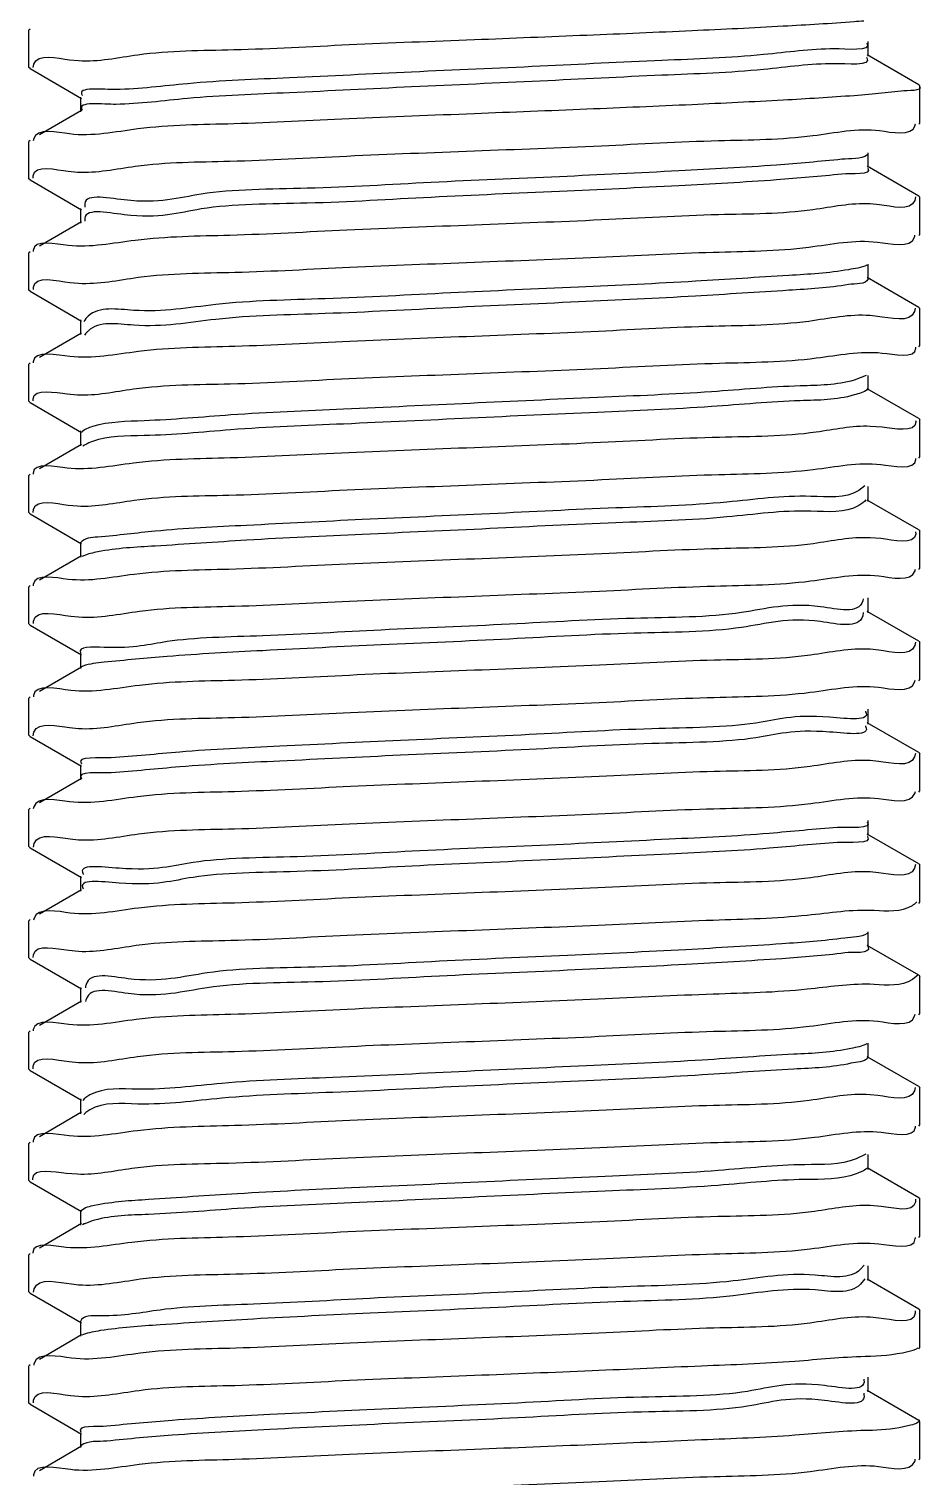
# Model space of a CAD drawing. Extents: x 552102 to 973302, y -80747 to 40012826.
# Drawn here: x 609537.4 to 609620.7, y 211546.4 to 211681.1 of the extents above; entities that cross this region are included whole.
import ezdxf

# ---------------------------------------------------------------- set-up
doc = ezdxf.new("R2010")
doc.units = 0
doc.header["$LTSCALE"] = 1000
doc.header["$MEASUREMENT"] = 0
doc.layers.add('02___PRT_ALL_AXES', color=7, linetype='Continuous')

msp = doc.modelspace()

# ---------------------------------------------------------------- linework, layer by layer
at = {"color": 133, "linetype": 'Continuous'}
for p, q in [((609537.5121656948, 211681.135614722), (609537.4140332335, 211681.0215669265)), ((609615.5692572112, 211678.6028746744), (609615.5692572112, 211679.9852746775)), ((609537.8086751843, 211677.5493470778), (609537.8609031226, 211677.8603786548)), ((609541.1980680788, 211678.2764521619), (609542.0342578882, 211678.1970336606)), ((609620.259896862, 211675.9516147127), (609615.4583973374, 211678.7311942985)), ((609537.5122083778, 211677.4525099625), (609537.4140313024, 211677.5661022921)), ((609537.5122083778, 211677.4525099625), (609542.3136256213, 211674.6729780396)), ((609615.9152940924, 211675.071965464), (609614.2595134223, 211674.9318490645)), ((609618.6351895834, 211675.360775887), (609615.9152940924, 211675.071965464)), ((609620.259896862, 211675.9516147127), (609620.3580307806, 211675.8383266886)), ((609542.2028053458, 211674.8012746861), (609542.2028053458, 211673.418874674)), ((609542.3136652197, 211673.5471942981), (609538.3835563863, 211671.2719312062)), ((609620.2598541791, 211672.2685099622), (609620.3580312635, 211672.3820519378)), ((609537.5121656948, 211670.7676147213), (609537.4140313024, 211670.6541022947)), ((609615.5692572112, 211668.2348746737), (609615.5692572112, 211669.6172746768)), ((609620.259896862, 211665.583614712), (609615.4583973374, 211668.3631942977)), ((609537.5122083778, 211667.0845099708), (609537.4140313024, 211667.1980438193)), ((609537.5122083778, 211667.0845099708), (609542.3136256213, 211664.3049780389)), ((609537.8033118213, 211667.2367058505), (609537.8048234071, 211667.4759814163)), ((609541.0665889198, 211667.8958111157), (609541.931318059, 211667.8212408682)), ((609620.259896862, 211665.583614712), (609620.3580312635, 211665.4700519403)), ((609542.2028053458, 211664.4332746854), (609542.2028053458, 211663.0508746823)), ((609616.6183485772, 211664.7639379134), (609615.7391262467, 211664.8443292429)), ((609619.9760440731, 211665.5015042117), (609619.9035627748, 211665.1699512859)), ((609542.3136652197, 211663.1791942974), (609538.3835563863, 211660.9039312055)), ((609542.6068882252, 211663.2960242053), (609542.6161414619, 211663.2335713466)), ((609620.2598541791, 211661.9005099704), (609620.3580290818, 211662.0135377219)), ((609537.5121656948, 211660.3996147206), (609537.4140313024, 211660.2860438218)), ((609615.5692572112, 211657.8668746819), (609615.5692572112, 211659.2492746761)), ((609541.2133117969, 211657.5419041296), (609542.0352720852, 211657.4678109844)), ((609620.259896862, 211655.2156147113), (609615.4583973374, 211657.995194297)), ((609537.5122083778, 211656.7165099701), (609537.4140364166, 211656.8292542924)), ((609537.5122083778, 211656.7165099701), (609542.3136256213, 211653.9369780381)), ((609537.825140291, 211656.8707889607), (609537.8244409765, 211657.1018809369)), ((609619.927563476, 211655.1325270554), (609619.8680237199, 211654.8209625771)), ((609620.259896862, 211655.2156147113), (609620.3580290818, 211655.1015377333)), ((609542.2028053458, 211654.0652746847), (609542.2028053458, 211652.6828746816)), ((609616.4111696029, 211654.3763287833), (609615.7345887626, 211654.4454510619)), ((609542.3136652197, 211652.8111942967), (609538.3835563863, 211650.5359312048)), ((609542.717764836, 211652.7896905174), (609542.5969030136, 211652.6262964328)), ((609542.7512953276, 211652.829599749), (609542.717764836, 211652.7896905174)), ((609620.2598541791, 211651.5325099697), (609620.3580301906, 211651.6456958016)), ((609537.5121656948, 211650.0316147199), (609537.4140364166, 211649.9172542949)), ((609615.3809910918, 211648.8767484298), (609614.2525623079, 211648.4378227075)), ((609615.5692572112, 211647.4988746812), (609615.5692572112, 211648.8812746753)), ((609540.972405895, 211647.1506219913), (609541.9293689068, 211647.0719892969)), ((609620.259896862, 211644.8476147105), (609615.4583973374, 211647.6271943142)), ((609537.5122083778, 211646.3485099693), (609537.4140317136, 211646.4623170813)), ((609537.5122083778, 211646.3485099693), (609542.3136256213, 211643.5689780374)), ((609616.8500209834, 211644.0504889777), (609615.741997766, 211644.1315627148)), ((609620.259896862, 211644.8476147105), (609620.3580301906, 211644.7336958041)), ((609542.2028053458, 211643.6972746839), (609542.2028053458, 211642.3148746809)), ((609542.3136652197, 211642.4431943049), (609538.3835563863, 211640.1679312041)), ((609542.5985794569, 211642.3907291075), (609542.4306580181, 211642.2837491383)), ((609542.657753467, 211642.4235421708), (609542.5985794569, 211642.3907291075)), ((609620.2598541791, 211641.164509969), (609620.3580310935, 211641.2782279511)), ((609537.5121656948, 211639.6636147191), (609537.4140317136, 211639.5503170838)), ((609615.2585553135, 211638.5752967169), (609614.6940977211, 211638.1521084358)), ((609620.259896862, 211634.4796147098), (609615.4583973374, 211637.2591943135)), ((609615.5692572112, 211637.1308746805), (609615.5692572112, 211638.5132746746)), ((609537.5122083778, 211635.9805099686), (609537.4140312577, 211636.0940662494)), ((609537.5122083778, 211635.9805099686), (609542.3136256213, 211633.2009780367)), ((609537.7994320149, 211636.1034597208), (609537.8271711076, 211636.3886603196)), ((609541.0571939106, 211636.7908996006), (609541.9301146503, 211636.713499399)), ((609542.2028053458, 211633.3292746832), (609542.2028053458, 211631.9468746801)), ((609616.7278805518, 211633.6705141117), (609615.7396705294, 211633.7497073432)), ((609619.9723776366, 211634.307601892), (609619.9838562573, 211634.1028150549)), ((609620.259896862, 211634.4796147098), (609620.3580310935, 211634.3662279537)), ((609542.3136652197, 211632.0751943042), (609538.3835564131, 211629.7999312033)), ((609542.5103750402, 211632.0796093365), (609542.3506402487, 211632.0068525126)), ((609620.2598541791, 211630.7965099683), (609620.3580312635, 211630.9100487878)), ((609537.5121656948, 211629.2956147184), (609537.4140312577, 211629.1820662429)), ((609615.0932211067, 211628.0728577306), (609615.0466086144, 211627.8663941374)), ((609615.5692572112, 211626.7628746798), (609615.5692572112, 211628.1452746739)), ((609541.3055657501, 211626.4466328849), (609542.0368816789, 211626.3770292481)), ((609615.106102782, 211626.800459679), (609615.0466086144, 211626.4839941432)), ((609620.259896862, 211624.1116147091), (609615.4583973374, 211626.8911943128)), ((609537.5122083778, 211625.6125099679), (609537.414034378, 211625.7254369487)), ((609537.5122083778, 211625.6125099679), (609542.3136256213, 211622.832978045)), ((609537.8416111107, 211625.7581816425), (609537.8467838044, 211625.9993320634)), ((609619.9659484798, 211624.0261296322), (609619.900944751, 211623.7031483134)), ((609620.259896862, 211624.1116147091), (609620.3580312635, 211623.9980487903)), ((609542.2028053458, 211622.9612746825), (609542.2028053458, 211621.5788746794)), ((609616.5468138392, 211623.2851101776), (609615.7372191245, 211623.3631355216)), ((609542.3136652197, 211621.7071943035), (609538.3835564131, 211619.4319312026)), ((609542.4434029813, 211621.7968143632), (609542.2985955054, 211621.7337893268)), ((609620.2598541791, 211620.4285099675), (609620.3580264623, 211620.5412797978)), ((609537.5121656948, 211618.9276147177), (609537.414034378, 211618.8134369423)), ((609615.5692572112, 211616.3948746791), (609615.5692572112, 211617.7772746732)), ((609537.7961040551, 211615.3182576527), (609537.877797776, 211615.6562191)), ((609541.2015308554, 211616.0687822392), (609542.0341740424, 211615.9899009486)), ((609620.259896862, 211613.7436147084), (609615.4583973374, 211616.5231943121)), ((609537.5122083778, 211615.2445099672), (609537.4140318121, 211615.357807075)), ((609537.5122083778, 211615.2445099672), (609542.3136256213, 211612.4649780442)), ((609616.5191948022, 211612.9144904008), (609615.7366593565, 211612.9906143894)), ((609619.9508476252, 211613.6727146795), (609619.8721154834, 211613.3416303178)), ((609620.259896862, 211613.7436147084), (609620.3580264623, 211613.6292798003)), ((609542.2028053458, 211612.5932746818), (609542.2028053458, 211611.2108746787)), ((609542.3136652197, 211611.3391943028), (609538.3835564131, 211609.0639312019)), ((609620.2598541791, 211610.0605099668), (609620.3580302979, 211610.1744313767)), ((609537.5121656948, 211608.559614717), (609537.4140318121, 211608.4458070864)), ((609615.5692572112, 211606.0268746784), (609615.5692572112, 211607.4092746725)), ((609537.5122083778, 211604.8765099665), (609537.4140367563, 211604.9909231593)), ((609537.5122083778, 211604.8765099665), (609542.3136256213, 211602.0969780435)), ((609537.8237031902, 211604.9477276226), (609537.9014917399, 211605.2776829978)), ((609541.2574365939, 211605.7060914924), (609542.0354470278, 211605.6302292695)), ((609620.259896862, 211603.3756147077), (609615.4583973374, 211606.1551943114)), ((609542.2028053458, 211602.2252746811), (609542.2028053458, 211600.842874678)), ((609616.5305523212, 211602.5475666185), (609615.7369076306, 211602.6238084992)), ((609619.9787785674, 211603.3139131358), (609619.8818354512, 211602.9660297145)), ((609620.259896862, 211603.3756147077), (609620.3580302979, 211603.2624313702)), ((609542.3136652197, 211600.9711943021), (609538.3835564131, 211598.6959312012)), ((609620.2598541791, 211599.6925099661), (609620.3580311651, 211599.8059481134)), ((609537.5121656948, 211598.1916147163), (609537.4140367563, 211598.0789231618)), ((609615.5692572112, 211595.6588746776), (609615.5692572112, 211597.0412746718)), ((609620.259896862, 211593.007614707), (609615.4583973374, 211595.7871943107)), ((609537.5122083778, 211594.5085099658), (609537.4140313024, 211594.6220488657)), ((609537.5122083778, 211594.5085099658), (609542.3136256213, 211591.7289780428)), ((609537.8077954288, 211594.6422689845), (609537.8241211588, 211594.908493196)), ((609541.1141418124, 211595.3244077374), (609542.032865777, 211595.2436178585)), ((609620.1745910282, 211593.0207009634), (609619.6750192548, 211592.594182836)), ((609620.259896862, 211593.007614707), (609620.3580311651, 211592.8939481249)), ((609542.2028053458, 211591.8572746804), (609542.2028053458, 211590.4748746773)), ((609616.1137948328, 211592.1410179098), (609615.722664314, 211592.1572187831)), ((609542.3136652197, 211590.6031943013), (609538.3835564131, 211588.3279312005)), ((609542.7102147843, 211590.6907102128), (609542.6789551581, 211590.543798553)), ((609620.2598541791, 211589.3245099654), (609620.3580273563, 211589.4373576959)), ((609537.5121656948, 211587.8236147156), (609537.4140313024, 211587.7100488593)), ((609615.5692572112, 211585.2908746858), (609615.5692572112, 211586.673274671)), ((609541.1657277638, 211584.9613624563), (609542.0344518388, 211584.885487475)), ((609620.259896862, 211582.6396147062), (609615.4583973374, 211585.4191943099)), ((609537.5122083778, 211584.140509965), (609537.4140355493, 211584.2533268323)), ((609537.5122083778, 211584.140509965), (609542.3136256213, 211581.3609780421)), ((609537.8171110714, 211584.2986704161), (609537.8138327504, 211584.5248166849)), ((609619.93349688, 211582.5598313262), (609619.8688999529, 211582.2428126028)), ((609620.259896862, 211582.6396147062), (609620.3580273563, 211582.5253576984)), ((609542.2028053458, 211581.4892746797), (609542.2028053458, 211580.1068746855)), ((609616.4561940575, 211581.8045478215), (609615.735527652, 211581.8767855575)), ((609542.3136652197, 211580.2351943006), (609538.3835564131, 211577.9599311998)), ((609542.6676264281, 211580.1800931176), (609542.5133536245, 211580.0407023003)), ((609542.7148562308, 211580.2177330305), (609542.6676264281, 211580.1800931176)), ((609620.2598541791, 211578.9565099647), (609620.3580310935, 211579.0699133148)), ((609537.5121656948, 211577.4556147149), (609537.4140355493, 211577.3413268348)), ((609615.3401777054, 211576.3373214086), (609614.4492571886, 211575.8964693239)), ((609615.5692572112, 211574.9228746851), (609615.5692572112, 211576.3052746703)), ((609537.5122083778, 211573.7725099643), (609537.414033028, 211573.8865538885)), ((609540.8880550975, 211574.5662930658), (609541.9286589081, 211574.4910132666)), ((609620.259896862, 211572.2716147055), (609615.4583973374, 211575.0511943092)), ((609537.5122083778, 211573.7725099643), (609542.3136256213, 211570.9929780414)), ((609616.7642421687, 211571.4660586824), (609615.7411832596, 211571.550183182)), ((609619.973547178, 211572.1337552418), (609619.9593140626, 211571.8686450144)), ((609620.259896862, 211572.2716147055), (609620.3580310935, 211572.1579133263)), ((609542.3136652197, 211569.8671942999), (609538.3835564131, 211567.591931199)), ((609542.2028053458, 211571.1212746789), (609542.2028053458, 211569.7388746848)), ((609542.5571791317, 211569.8338428189), (609542.390191021, 211569.7444386234)), ((609542.6221779162, 211569.8637166014), (609542.5571791317, 211569.8338428189)), ((609620.2598541791, 211568.588509964), (609620.3580256308, 211568.7029354324)), ((609537.5121656948, 211567.0876147141), (609537.414033028, 211566.974553891)), ((609615.1728276754, 211565.9928566565), (609614.8534296538, 211565.6107550522)), ((609615.5692572112, 211564.5548746844), (609615.5692572112, 211565.9372746696)), ((609615.236425578, 211564.721047627), (609614.8534296538, 211564.2283550491)), ((609620.259896862, 211561.9036147048), (609615.4583973374, 211564.6831943085)), ((609537.5122083778, 211563.4045099636), (609537.4140331263, 211563.5185669144)), ((609537.5122083778, 211563.4045099636), (609542.3136256213, 211560.6249780407)), ((609537.8459120329, 211563.4857230236), (609537.9068135197, 211563.7981604268)), ((609541.3843815232, 211564.2460125496), (609542.0379424031, 211564.1786155035)), ((609619.9446326966, 211561.7493915131), (609619.9453407283, 211561.5186250856)), ((609620.259896862, 211561.9036147048), (609620.3580256308, 211561.790935426)), ((609542.2028053458, 211560.7532746782), (609542.2028053458, 211559.3708746751)), ((609616.5434766526, 211561.0767931631), (609615.73642891, 211561.1501076808)), ((609542.3136652197, 211559.4991942992), (609538.3835564131, 211557.2239311983)), ((609542.4811433341, 211559.5367054125), (609542.3281910623, 211559.4712734153)), ((609620.2598541791, 211558.2205099633), (609620.358031192, 211558.333964329)), ((609537.5121656948, 211556.7196147134), (609537.4140331263, 211556.6065669169)), ((609615.1588089938, 211555.3847553184), (609615.1681815261, 211555.3250407448)), ((609615.5692572112, 211554.1868746748), (609615.5692572112, 211555.5692746689)), ((609541.2715779598, 211553.8674286594), (609542.0362917448, 211553.7960017373)), ((609615.1420211369, 211554.0778827002), (609615.1681815261, 211553.9426407506)), ((609620.259896862, 211551.5356147041), (609615.4583973374, 211554.3151943078)), ((609537.5122083778, 211553.0365099629), (609537.4140358622, 211553.1493000438)), ((609537.5122083778, 211553.0365099629), (609542.3136256213, 211550.2569780399)), ((609537.8353400255, 211553.1855494728), (609537.8381849999, 211553.4228990962)), ((609620.2972663188, 211551.5847093393), (609620.3174571033, 211551.4574629744)), ((609542.2028053458, 211550.3852746775), (609542.2028053458, 211549.0028746744)), ((609615.9621887172, 211550.6107152661), (609615.2775342042, 211550.5967166652)), ((609542.3136652197, 211549.1311942985), (609538.3835563863, 211546.8559311976)), ((609620.2598541791, 211547.8525099625), (609620.3580277766, 211547.9653958162))]:
    msp.add_line(p, q, dxfattribs=at)
for points, start_tangent, end_tangent in [([(609578.8860312606, 211680.158074679), (609589.3707492674, 211680.5798252245), (609599.1723929489, 211681.0014900913), (609607.6567682618, 211681.4231666347), (609614.2595134223, 211681.843849062), (609615.1460970038, 211681.9150264581)], (0.9992093668953045, 0.0397572774304896), (0.9964130969575169, 0.08462233872642727)), ([(609542.0342578882, 211678.1970336606), (609547.556797343, 211678.7450590481), (609556.4966163422, 211679.2170442393), (609567.2190503265, 211679.6875082066), (609578.8860312606, 211680.158074679)], (0.997891302644344, -0.06490722692254083), (0.9992093668984543, 0.03975727735132269)), ([(609612.4058761086, 211679.2949655672), (609605.8163693661, 211678.7536122014), (609596.3542667205, 211678.2122587909), (609585.028868466, 211677.6709054162), (609573.0482282216, 211677.1295520236), (609561.6902926976, 211676.5881986489), (609552.1665862019, 211676.0468452831), (609545.4929801101, 211675.5054918816)], (-0.9999923638943968, -0.003907960196348658), (-0.999840790167572, -0.01784360717695538)), ([(609615.422485965, 211679.8325499644), (609612.4058761086, 211679.2949655672)], (0.5620175552919995, -0.8271253034115232), (-0.9999923638970378, -0.003907959520576354)), ([(609537.8609031226, 211677.8603786548), (609541.1980680788, 211678.2764521619)], (0.3023250691910683, 0.9532048848692583), (0.9923729764558166, -0.1232715522747382)), ([(609612.4058761086, 211677.9125655641), (609605.8163693661, 211677.3712121894), (609596.3542667205, 211676.8298587879), (609585.028868466, 211676.288505431), (609573.0482282216, 211675.7471520295), (609561.6902926976, 211675.2057986548), (609552.1665862019, 211674.6644452801), (609545.4929801101, 211674.1230918785)], (-0.9999923638943968, -0.003907960196348658), (-0.999840790167572, -0.01784360717695538)), ([(609615.403790083, 211678.4759724727), (609615.419899779, 211678.4539189388), (609612.4058761086, 211677.9125655641)], (0.6085646907419902, -0.7935042641234551), (-0.9999923638933452, -0.003907960465456778)), ([(609545.4929801101, 211675.5054918816), (609542.3813323195, 211674.9641385069), (609542.3910416748, 211674.9515492996)], (-0.9998407901764782, -0.01784360667790585), (0.6238986528764847, -0.7815052597000917)), ([(609620.3328702027, 211675.8167479505), (609620.3462025876, 211675.7986624499), (609618.6351895834, 211675.360775887)], (0.65100886097546, -0.7590701304434488), (-0.9935628167792261, -0.1132825190121144)), ([(609545.4929801101, 211674.1230918785), (609542.3750566031, 211673.5904088607)], (-0.9998407902268013, -0.01784360385812897), (0.5756109138236343, -0.8177237161090051)), ([(609614.2595134223, 211674.9318490645), (609607.6567682618, 211674.5111666372), (609599.1723929489, 211674.0894900849), (609589.3707492674, 211673.667825218), (609578.8860312606, 211673.2460746815)], (-0.9970938931449729, -0.07618246683457848), (-0.9992093669024984, -0.03975727724968614)), ([(609578.8860312606, 211673.2460746815), (609567.2190503265, 211672.7755082001), (609556.4966163422, 211672.3050442417), (609547.556797343, 211671.8330590506), (609541.1980680788, 211671.3644521644)], (-0.9992093668863201, -0.03975727765629211), (-0.9923729768888334, 0.1232715487888225)), ([(609616.6183485772, 211671.6759379198), (609619.924690267, 211672.1433230331), (609619.964229917, 211672.3152616968)], (0.9924201028659668, -0.1228915759012951), (0.1562044896267087, 0.987724737677689)), ([(609541.1980680788, 211671.3644521644), (609537.8448858018, 211670.8921391984), (609537.8161489273, 211670.73285652)], (-0.9923729764971433, 0.1232715519420463), (-0.1136023069448812, -0.9935263035555733)), ([(609578.8860312606, 211669.7900746783), (609590.7122748728, 211670.2672486385), (609601.6254496182, 211670.7477033158), (609610.4158309604, 211671.2153220763), (609616.6183485772, 211671.6759379198)], (0.9992093669001387, 0.03975727730898904), (0.9924201032045628, -0.1228915731669389)), ([(609541.931318059, 211667.8212408682), (609547.317359754, 211668.3624444236), (609556.1093449945, 211668.8306722691), (609567.0191431517, 211669.3112132509), (609578.8860312606, 211669.7900746783)], (0.9983086837109314, -0.05813580675751986), (0.9992093668809071, 0.03975727779233643)), ([(609537.8048234071, 211667.4759814163), (609541.0665889198, 211667.8958111157)], (0.1320323183050975, 0.9912454120564601), (0.9936520557453955, -0.1124970760195545)), ([(609613.1070275212, 211669.0092512687), (609607.0244616444, 211668.4678979029), (609597.9404355282, 211667.9265445282), (609586.8239208813, 211667.3851911177), (609574.8606902028, 211666.843837743), (609563.3268332119, 211666.3024843504), (609553.452639317, 211665.7611309757), (609546.2913655693, 211665.2197776099), (609542.6068882252, 211664.6784242084), (609542.6325439925, 211664.5394259949)], (-0.994587914972598, -0.1038984089890701), (0.2398060158817528, -0.9708208252540325)), ([(609615.502596056, 211669.4328156938), (609613.1070275212, 211669.0092512687)], (-0.7861037400419386, -0.6180945800539559), (-0.9945879147010493, -0.1038984115885245)), ([(609613.1070275212, 211667.6268512656), (609607.0244616444, 211667.0854978909), (609597.9404355282, 211666.5441445341), (609586.8239208813, 211666.0027911236), (609574.8606902028, 211665.4614377578), (609563.3268332119, 211664.9200843563), (609553.452639317, 211664.3787309816), (609546.2913655693, 211663.8373776158), (609542.6068882252, 211663.2960242053)], (-0.994587914990454, -0.1038984088181418), (0.1138064814306331, -0.9935029364749653)), ([(609615.5216186757, 211668.1919267585), (609615.5393201286, 211668.1682046672), (609613.1070275212, 211667.6268512656)], (0.669595441918726, -0.7427260222731301), (-0.9945879149883002, -0.1038984088387586)), ([(609615.7391262467, 211664.8443292429), (609610.4158309604, 211664.303322052), (609601.6254496182, 211663.8357033183), (609590.7122748728, 211663.355248641), (609578.8860312606, 211662.8780746808)], (-0.9983001279038808, 0.05828254135755684), (-0.9992093668885264, -0.03975727760084212)), ([(609619.9035627748, 211665.1699512859), (609616.6183485772, 211664.7639379134)], (-0.3555656279849617, -0.9346513169068238), (-0.9924201030464458, 0.122891574443824)), ([(609578.8860312606, 211662.8780746808), (609567.0191431517, 211662.3992132535), (609556.1093449945, 211661.9186722894), (609547.317359754, 211661.4504444172), (609541.0665889198, 211660.9838111182)], (-0.9992093669027308, -0.03975727724384819), (-0.9936520553422684, 0.1124970795802523)), ([(609541.0665889198, 211660.9838111182), (609537.7995160932, 211660.5112357428), (609537.7977901007, 211660.4085261901)], (-0.9936520550619021, 0.1124970820566421), (0.0311847275420296, -0.9995136381101207)), ([(609578.8860312606, 211659.4220746776), (609590.458325022, 211659.8887165149), (609601.1137779261, 211660.3554745098), (609610.0188075389, 211660.8232096513), (609616.4111696029, 211661.2883287718)], (0.9992093669062787, 0.03975727715467602), (0.9921258536013801, -0.1252449225147797)), ([(609616.4111696029, 211661.2883287718), (609619.8772991741, 211661.7625824591), (609619.917368936, 211661.9489119699)], (0.9921258535468083, -0.125244922947069), (0.1399352680354332, 0.9901606540152216)), ([(609542.0352720852, 211657.4678109844), (609547.5952278908, 211658.011390843), (609556.5891059543, 211658.4854124209), (609567.2893605734, 211658.9544227471), (609578.8860312606, 211659.4220746776)], (0.9979541777496753, -0.06393323949222039), (0.9992093668765154, 0.03975727790271127)), ([(609615.4433507706, 211659.1499663075), (609613.7231001313, 211658.723537006)], (-0.8870633436177614, -0.4616477276123836), (-0.9842097198670806, -0.1770062917502171)), ([(609537.8244409765, 211657.1018809369), (609541.2133117969, 211657.5419041296)], (0.1117827657767034, 0.9937326669055974), (0.9934155876142309, -0.1145664448478371)), ([(609613.7231001313, 211658.723537006), (609608.1625973786, 211658.1821835955), (609599.4792320722, 211657.6408302297), (609588.5992384608, 211657.0994768729), (609576.6831598635, 211656.5581234624), (609565.0020563568, 211656.0167700877), (609554.8019238467, 211655.4754166861), (609547.1707864816, 211654.9340633114), (609542.9226397659, 211654.3927099456), (609542.5326019252, 211653.8984067192)], (-0.9842097196132694, -0.1770062931614855), (-0.451471772228242, -0.8922854021450146)), ([(609615.5639262582, 211657.868956398), (609613.7231001313, 211657.3411370029)], (-0.3637440677482791, -0.9314989281678941), (-0.9842097200529966, -0.177006290716466)), ([(609613.7231001313, 211657.3411370029), (609608.1625973786, 211656.7997835924), (609599.4792320722, 211656.2584302177), (609588.5992384608, 211655.7170768609), (609576.6831598635, 211655.1757234593), (609565.0020563568, 211654.6343700846), (609554.8019238467, 211654.0930166831), (609547.1707864816, 211653.5516633173), (609542.9226397659, 211653.0103099426), (609542.7512953276, 211652.829599749)], (-0.984209719625782, -0.1770062930919122), (-0.651665188623757, -0.7585067448190315)), ([(609619.8680237199, 211654.8209625771), (609616.4111696029, 211654.3763287833)], (-0.3125798182163476, -0.9498914976163515), (-0.9921258538499784, 0.1252449205455112)), ([(609615.7345887626, 211654.4454510619), (609610.0188075389, 211653.9112096538), (609601.1137779261, 211653.4434745123), (609590.458325022, 211652.9767165174), (609578.8860312606, 211652.5100746801)], (-0.9969965856026873, 0.07744551824723878), (-0.9992093668987947, -0.03975727734276911)), ([(609578.8860312606, 211652.5100746801), (609567.2893605734, 211652.0424227586), (609556.5891059543, 211651.5734124144), (609547.5952278908, 211651.0993908455), (609541.2133117969, 211650.6299041321)], (-0.9992093668881082, -0.03975727761135101), (-0.9934155878464114, 0.1145664428345792)), ([(609541.2133117969, 211650.6299041321), (609537.8208393689, 211650.1493892839), (609537.8194130863, 211650.0423557242)], (-0.9934155880474111, 0.1145664410916927), (0.03493748088021996, -0.9993894998596615)), ([(609578.8860312606, 211649.0540746769), (609590.6478593881, 211649.5285752704), (609601.7242487426, 211650.0164084186), (609610.7216158325, 211650.4981779327), (609616.8500209834, 211650.9624889751)], (0.9992093669054452, 0.0397572771756283), (0.9943261628864866, -0.1063742534612405)), ([(609616.8500209834, 211650.9624889751), (609619.9906791622, 211651.4262811353), (609619.9880720997, 211651.5123579611)], (0.994326162881368, -0.1063742535090867), (-0.07394468860628636, 0.9972623441336383)), ([(609541.9293689068, 211647.0719892969), (609547.1396669919, 211647.6154995789), (609556.161936229, 211648.09717501), (609567.1974272336, 211648.5826115599), (609578.8860312606, 211649.0540746769)], (0.9987255244931825, -0.050471048392297), (0.9992093668896929, 0.03975727757152658)), ([(609614.2525623079, 211648.4378227075), (609609.2279469009, 211647.8964693328), (609600.9668306822, 211647.3551159312), (609590.3504074508, 211646.8137625744), (609578.5111061747, 211646.2724091997), (609566.7117972339, 211645.7310557892), (609556.2110852773, 211645.1897024145), (609548.1290565247, 211644.6483490129), (609543.327801984, 211644.1069956472), (609542.3320304389, 211643.5803424408)], (-0.9574113582072858, -0.2887273647849826), (-0.6709585104010711, -0.7414948936576542)), ([(609537.7966054494, 211646.4988126208), (609537.7938309367, 211646.6855666628), (609540.972405895, 211647.1506219913)], (-0.09496364327715145, 0.9954807413785212), (0.9937267858306988, -0.1118350353091035)), ([(609614.2525623079, 211647.0554227044), (609609.2279469009, 211646.5140693297), (609600.9668306822, 211645.9727159371), (609590.3504074508, 211645.4313625624), (609578.5111061747, 211644.8900091966), (609566.7117972339, 211644.3486557861), (609556.2110852773, 211643.8073024203), (609548.1290565247, 211643.2659490188), (609543.327801984, 211642.7245956441), (609542.657753467, 211642.4235421708)], (-0.957411358145326, -0.2887273649904394), (-0.8798722856360777, -0.4752102281827955)), ([(609615.4875464852, 211647.5765975972), (609614.2525623079, 211647.0554227044)], (-0.6892048186576705, -0.7245665724687055), (-0.9574113578835697, -0.2887273658584154)), ([(609615.741997766, 211644.1315627148), (609610.7216158325, 211643.5861779442), (609601.7242487426, 211643.1044084211), (609590.6478593881, 211642.6165752461), (609578.8860312606, 211642.1420746793)], (-0.9992944772844263, 0.03755725853740208), (-0.9992093669009952, -0.0397572772874657)), ([(609619.9794128115, 211644.6793848267), (609619.9906791622, 211644.5142811289), (609616.8500209834, 211644.0504889777)], (0.1419921215356501, -0.98986778784937), (-0.994326162534237, 0.1063742567538702)), ([(609578.8860312606, 211642.1420746793), (609567.1974272336, 211641.6706115355), (609556.161936229, 211641.1851750125), (609547.1396669919, 211640.7034995814), (609540.972405895, 211640.2386219849)], (-0.9992093669040218, -0.03975727721139685), (-0.9937267859644707, 0.1118350341204533)), ([(609540.972405895, 211640.2386219849), (609537.7938309367, 211639.7735666653), (609537.7914546604, 211639.6708480467)], (-0.9937267863027227, 0.1118350311148654), (0.02589042315639132, -0.9996647868104503)), ([(609578.8860312606, 211638.6860746761), (609590.7560603257, 211639.1650665661), (609601.6471106465, 211639.6447341402), (609610.4485135878, 211640.1133252998), (609616.7278805518, 211640.5825141092)], (0.9992093668972424, 0.03975727738178707), (0.9940480795517738, -0.1089422578223464)), ([(609616.7278805518, 211640.5825141092), (609619.9850925679, 211641.0566136499), (609619.9816201265, 211641.1413802078)], (0.9940480797199823, -0.1089422562875206), (-0.08284485493016024, 0.9965624566536715)), ([(609541.9301146503, 211636.713499399), (609547.196884876, 211637.2510332276), (609556.0343965198, 211637.723101299), (609567.0293928558, 211638.2076388618), (609578.8860312606, 211638.6860746761)], (0.9983250370579327, -0.05785430306621507), (0.9992093668812696, 0.03975727778322598)), ([(609537.8271711076, 211636.3886603196), (609541.0571939106, 211636.7908996006)], (0.2379494874256035, 0.9712775305925143), (0.9930585200009108, -0.1176213239748673)), ([(609614.6940977211, 211638.1521084358), (609610.2178616727, 211637.6107550343), (609602.3995329227, 211637.0694016685), (609592.073074224, 211636.528048258), (609580.3399845982, 211635.9866949012), (609568.4518052127, 211635.4453415265), (609557.6766201968, 211634.9039881249), (609549.1637932176, 211634.3626347502), (609543.8213675494, 211633.8212813487), (609542.2343341584, 211633.3036456754)], (-0.8564370995493726, -0.5162513869380478), (-0.6307683540238367, -0.7759711873272486)), ([(609615.3358495767, 211637.2870977004), (609614.6940977211, 211636.7697084417)], (-0.5562224191074409, -0.8310334653203001), (-0.8564370952016966, -0.5162513941506405)), ([(609614.6940977211, 211636.7697084417), (609610.2178616727, 211636.2283550491), (609602.3995329227, 211635.6870016744), (609592.073074224, 211635.1456482639), (609580.3399845982, 211634.6042948892), (609568.4518052127, 211634.0629415234), (609557.6766201968, 211633.5215881219), (609549.1637932176, 211632.9802347471), (609543.8213675494, 211632.4388813456), (609542.5103750402, 211632.0796093365)], (-0.8564370996441094, -0.5162513867808841), (-0.9293678682739843, -0.369154934167038)), ([(609615.7396705294, 211633.7497073432), (609610.4485135878, 211633.2013253023), (609601.6471106465, 211632.7327341428), (609590.7560603257, 211632.2530665686), (609578.8860312606, 211631.7740746786)], (-0.99878746909688, 0.04922998654325585), (-0.999209366898831, -0.03975727734185907)), ([(609619.9838562573, 211634.1028150549), (609616.7278805518, 211633.6705141117)], (-0.05549342170765403, -0.9984590528144739), (-0.9940480792314528, 0.1089422607451275)), ([(609578.8860312606, 211631.7740746786), (609567.0293928558, 211631.2956388642), (609556.0343965198, 211630.8111012926), (609547.196884876, 211630.3390332212), (609541.0571939106, 211629.8788996031)], (-0.999209366876433, -0.03975727790477959), (-0.9930585199937882, 0.1176213240350023)), ([(609616.5468138392, 211630.1971101751), (609619.9185506816, 211630.669634678), (609619.9553912963, 211630.8407079896)], (0.9922467980232111, -0.1242831115344513), (0.1436612812692618, 0.9896269177139808)), ([(609541.0571939106, 211629.8788996031), (609537.8137927944, 211629.4113739242), (609537.8004002118, 211629.282201769)], (-0.993058519807781, 0.117621325605432), (-0.04648454972811188, -0.9989190090475677)), ([(609578.8860312606, 211628.3180746754), (609590.5327849592, 211628.7878025552), (609601.2440333272, 211629.257620727), (609610.1779674704, 211629.7288272192), (609616.5468138392, 211630.1971101751)], (0.9992093668902817, 0.0397572775567252), (0.9922467975743361, -0.1242831151181637)), ([(609615.0466086144, 211627.8663941374), (609611.1298805798, 211627.3250407358), (609603.7737769092, 211626.78368737), (609593.7629558827, 211626.2423340042), (609582.1652482891, 211625.7009806027), (609570.2177543099, 211625.159627228), (609559.1948850567, 211624.6182738175), (609550.2724240983, 211624.0769204517), (609544.4021094049, 211623.535567077), (609542.2101136142, 211622.9942136755), (609542.2205309655, 211622.9730321636)], (-0.293211230105404, -0.956047684239691), (0.5527585736920996, -0.8333414421531403)), ([(609542.0368816789, 211626.3770292481), (609547.703579479, 211626.9139448722), (609556.5586733158, 211627.3799759259), (609567.2498130376, 211627.8487835755), (609578.8860312606, 211628.3180746754)], (0.9974472105474572, -0.07140771786786478), (0.9992093669098931, 0.03975727706383384)), ([(609537.8467838044, 211625.9993320634), (609541.3055657501, 211626.4466328849)], (0.1352350125757931, 0.9908135502573757), (0.9931011639968652, -0.1172607268784881)), ([(609615.0466086144, 211626.4839941432), (609611.1298805798, 211625.9426407327), (609603.7737769092, 211625.4012873759), (609593.7629558827, 211624.8599340012), (609582.1652482891, 211624.3185805996), (609570.2177543099, 211623.7772272249), (609559.1948850567, 211623.2358738234), (609550.2724240983, 211622.6945204487), (609544.4021094049, 211622.1531670739), (609542.4434029813, 211621.7968143632)], (-0.2932112300012837, -0.9560476842716238), (-0.9427850670036224, -0.333401135923343)), ([(609615.7372191245, 211623.3631355216), (609610.1779674704, 211622.8168272128), (609601.2440333272, 211622.3456207295), (609590.5327849592, 211621.8758025577), (609578.8860312606, 211621.4060746779)], (-0.9977686329945853, 0.06676642129181883), (-0.9992093668853641, -0.03975727768031802)), ([(609619.900944751, 211623.7031483134), (609616.5468138392, 211623.2851101776)], (-0.3338667044079067, -0.9426202966665865), (-0.9922467980293214, 0.1242831114856696)), ([(609578.8860312606, 211621.4060746779), (609567.2498130376, 211620.936783578), (609556.5586733158, 211620.4679759195), (609547.703579479, 211620.0019448747), (609541.3055657501, 211619.5346328785)], (-0.9992093669071, -0.03975727713403737), (-0.9931011642569222, 0.1172607246760213)), ([(609541.3055657501, 211619.5346328785), (609537.8426112706, 211619.0515089025), (609537.8378045644, 211618.9314525386)], (-0.9931011640417737, 0.1172607264981512), (0.0117846419537742, -0.9999305586959634)), ([(609578.8860312606, 211617.9500746747), (609590.5227058793, 211618.4193847199), (609601.2265002365, 211618.8887925674), (609610.1563122446, 211619.3595148673), (609616.5191948022, 211619.8264903893)], (0.9992093668752609, 0.03975727793424291), (0.9921668723655684, -0.1249195636412724)), ([(609616.5191948022, 211619.8264903893), (609619.8866338338, 211620.2930407813), (609619.9367848124, 211620.4867748787)], (0.9921668727856219, -0.1249195603050208), (0.1774846309939201, 0.9841235724038684)), ([(609542.0341740424, 211615.9899009486), (609547.5068047846, 211616.5340200474), (609556.5386183137, 211617.0110288819), (609567.3611160124, 211617.4853956421), (609578.8860312606, 211617.9500746747)], (0.9979859540986878, -0.06343528530504006), (0.9992093668998283, 0.03975727731679361)), ([(609615.3054138714, 211617.5873506536), (609615.3092186475, 211617.5806798389), (609611.9617362166, 211617.0393264641), (609605.0861460442, 211616.4979730716), (609595.4158511931, 211615.9566196968), (609583.9823593164, 211615.415266331), (609572.0052540804, 211614.8739129295), (609560.7621052022, 211614.3325595548), (609551.4521929111, 211613.7912061533), (609545.0685836907, 211613.2498527785)], (0.5008359288813179, -0.8655422418008191), (-0.997972922657461, -0.06363996890732566)), ([(609615.3054138714, 211617.5873506536), (609615.3143180098, 211617.571410956)], (0.500835536551181, -0.8655424688179609), (0.4739318890850593, -0.8805615052387126)), ([(609537.877797776, 211615.6562191), (609541.2015308554, 211616.0687822392)], (0.3741356230115433, 0.9273739998478309), (0.9922314361704807, -0.1244056955089483)), ([(609615.3092186475, 211616.1982798447), (609611.9617362166, 211615.6569264789), (609605.0861460442, 211615.1155730774), (609595.4158511931, 211614.5742197027), (609583.9823593164, 211614.032866328), (609572.0052540804, 211613.4915129264), (609560.7621052022, 211612.9501595606), (609551.4521929111, 211612.4088061502), (609545.0685836907, 211611.8674527754)], (0.4899311381173, -0.8717611369538603), (-0.997972922640938, -0.06363996916643298)), ([(609615.2941957648, 211616.2236186554), (609615.3092186475, 211616.1982798447)], (0.5285392701439003, -0.8489088525370396), (0.4899310203204094, -0.8717612031558888)), ([(609545.0685836907, 211613.2498527785), (609542.2922021563, 211612.7084994127), (609542.3072109307, 211612.6911672284)], (-0.997972922775987, -0.06363996704865502), (0.6839868463870623, -0.7294943412868131)), ([(609615.7366593565, 211612.9906143894), (609610.1563122446, 211612.4475148787), (609601.2265002365, 211611.9767925699), (609590.5227058793, 211611.5073847224), (609578.8860312606, 211611.0380746772)], (-0.9976830679743767, 0.06803304988926633), (-0.9992093668880603, -0.03975727761255782)), ([(609619.8721154834, 211613.3416303178), (609616.5191948022, 211612.9144904008)], (-0.3638332667740206, -0.9314640916259437), (-0.9921668722842775, 0.1249195642869212)), ([(609545.0685836907, 211611.8674527754), (609542.2943387862, 211611.3234402587)], (-0.9979729226353575, -0.06363996925394146), (0.6318307173067281, -0.7751064086095956)), ([(609578.8860312606, 211611.0380746772), (609567.3611160124, 211610.5733956446), (609556.5386183137, 211610.0990288844), (609547.5068047846, 211609.622020041), (609541.2015308554, 211609.1567822417)], (-0.9992093669048964, -0.03975727718941838), (-0.992231436664303, 0.1244056915703355)), ([(609541.2015308554, 211609.1567822417), (609537.8567402626, 211608.687397783), (609537.8102567847, 211608.5057346811)], (-0.9922314369749814, 0.1244056890924348), (-0.1778681371925558, -0.9840543307011307)), ([(609578.8860312606, 211607.5820746829), (609590.3989988143, 211608.0462588926), (609601.1858263697, 211608.5188723823), (609610.203807434, 211608.9943947275), (609616.5305523212, 211609.459566625)], (0.9992093668796673, 0.03975727782349418), (0.9921837306476842, -0.1247855946735995)), ([(609616.5305523212, 211609.459566625), (609619.903098386, 211609.9294365724), (609619.9610087449, 211610.1249391129)], (0.9921837310235746, -0.1247855916848544), (0.2107512088028256, 0.9775397321787733)), ([(609542.0354470278, 211605.6302292695), (609547.622013932, 211606.1730138888), (609556.5529023105, 211606.6437034567), (609567.2511768873, 211607.1128401151), (609578.8860312606, 211607.5820746829)], (0.9976542738361976, -0.06845399839577941), (0.9992093669020826, 0.03975727726013437)), ([(609537.9014917399, 211605.2776829978), (609541.2574365939, 211605.7060914924)], (0.3613699810609006, 0.9324225098033855), (0.9921623338996746, -0.1249556048792962)), ([(609612.7113604123, 211606.7536121657), (609606.3333775635, 211606.2122587909), (609597.02765077, 211605.6709054073), (609585.7868000979, 211605.1295520325), (609573.8098605687, 211604.5881986668), (609562.3743842865, 211604.0468452563), (609552.7001665706, 211603.5054918905), (609545.8191335077, 211602.96413848), (609542.4652687515, 211602.4227851142), (609542.4806030478, 211602.3966533621)], (-0.9979220052057182, -0.0644334658869036), (0.5250442424966866, -0.8510749340810599)), ([(609615.4790298993, 211607.2977624496), (609612.7113604123, 211606.7536121657)], (0.6317856255852372, -0.7751431631020624), (-0.9979220050641628, -0.06443346807926086)), ([(609612.7113604123, 211605.3712121715), (609606.3333775635, 211604.8298588057), (609597.02765077, 211604.2885054042), (609585.7868000979, 211603.7471520295), (609573.8098605687, 211603.2057986637), (609562.3743842865, 211602.6644452532), (609552.7001665706, 211602.1230918874), (609545.8191335077, 211601.581738477), (609542.4652687515, 211601.0403851201)], (-0.9979220052064096, -0.06443346587619433), (0.4856088545159953, -0.8741762067316079)), ([(609615.4661345984, 211605.9300516894), (609615.4812748815, 211605.912565582), (609612.7113604123, 211605.3712121715)], (0.6844884966223107, -0.7290236607900523), (-0.9979220054559708, -0.06443346201108158)), ([(609615.7369076306, 211602.6238084992), (609610.203807434, 211602.0823947211), (609601.1858263697, 211601.6068723848), (609590.3989988143, 211601.1342588952), (609578.8860312606, 211600.6700746765)], (-0.997831253398763, 0.06582392984814601), (-0.999209366888017, -0.03975727761364418)), ([(609619.8818354512, 211602.9660297145), (609616.5305523212, 211602.5475666185)], (-0.4050494057261592, -0.9142947986950847), (-0.9921837310943107, 0.1247855911224234)), ([(609542.4603798176, 211601.0493685712), (609542.4652687515, 211601.0403851201)], (0.4702451598754168, -0.8825358290821645), (0.4856091195732007, -0.8741760594910736)), ([(609578.8860312606, 211600.6700746765), (609567.2511768873, 211600.2008401176), (609556.5529023105, 211599.7317034593), (609547.622013932, 211599.2610138913), (609541.2574365939, 211598.7940914949)], (-0.9992093668864817, -0.03975727765222932), (-0.9921623339904682, 0.1249556041583851)), ([(609616.1137948328, 211599.0530179163), (609619.6750192548, 211599.5061828246), (609620.1005843218, 211599.843227922)], (0.9985098136582691, -0.05457244751822175), (0.6873376948827139, 0.726338002030265)), ([(609541.2574365939, 211598.7940914949), (609537.887573802, 211598.3276756426), (609537.8375948245, 211598.1334487518)], (-0.9921623337712121, 0.1249556058993029), (-0.1759478808839664, -0.984399483549459)), ([(609578.8860312606, 211597.2140746822), (609590.4013542141, 211597.6783564439), (609601.1364345992, 211598.1485425522), (609609.8860263998, 211598.6072345545), (609616.1137948328, 211599.0530179163)], (0.9992093669040765, 0.03975727721002398), (0.9985098136609011, -0.05457244747006172)), ([(609542.032865777, 211595.2436178585), (609547.4065582866, 211595.7919064869), (609556.2022121722, 211596.2590900143), (609567.0587291146, 211596.7368567874), (609578.8860312606, 211597.2140746822)], (0.9983850009671233, -0.05681012096340925), (0.9992093668920009, 0.03975727751351749)), ([(609615.4734533633, 211596.8864475717), (609613.3768895234, 211596.4678979208)], (-0.870268050605397, -0.4925784405508248), (-0.9912420767271546, -0.1320573561966076)), ([(609537.8241211588, 211594.908493196), (609541.1141418124, 211595.3244077374)], (0.1932816960799033, 0.981143305516822), (0.9931195487071856, -0.1171049186654263)), ([(609613.3768895234, 211596.4678979208), (609607.5123706366, 211595.9265445103), (609598.5943474288, 211595.3851911356), (609587.5740844513, 211594.843837734), (609575.6270872349, 211594.3024843593), (609564.0277139182, 211593.7611309936), (609554.013242432, 211593.219777592), (609546.6518928612, 211592.6784242173), (609542.7288830931, 211592.1370708157), (609542.6649722928, 211591.8156099429)], (-0.9912420768690668, -0.1320573551313934), (-0.08978679025576951, -0.9959610094253523)), ([(609615.552148285, 211595.6476016214), (609615.5623495664, 211595.6268512656), (609613.3768895234, 211595.0854979088)], (0.5502029195941651, -0.835030985814333), (-0.9912420766326789, -0.1320573569057565)), ([(609613.3768895234, 211595.0854979088), (609607.5123706366, 211594.5441445072), (609598.5943474288, 211594.0027911325), (609587.5740844513, 211593.461437731), (609575.6270872349, 211592.9200843652), (609564.0277139182, 211592.3787309905), (609554.013242432, 211591.8373775889), (609546.6518928612, 211591.2960242321), (609542.7288830931, 211590.7546708038), (609542.7191683109, 211590.7228471716)], (-0.9912420768358222, -0.132057355380933), (-0.2800023488560797, -0.9599993149138588)), ([(609615.722664314, 211592.1572187831), (609609.8860263998, 211591.695234566), (609601.1364345992, 211591.2365425547), (609590.4013542141, 211590.7663564463), (609578.8860312606, 211590.3020746758)], (-0.9995933940323142, 0.02851397213576078), (-0.9992093669110451, -0.03975727703488498)), ([(609619.6750192548, 211592.594182836), (609616.1137948328, 211592.1410179098)], (-0.8409488811786993, -0.5411145712733062), (-0.9985098137345588, 0.05457244612235131)), ([(609578.8860312606, 211590.3020746758), (609567.0587291146, 211589.8248567899), (609556.2022121722, 211589.3470900168), (609547.4065582866, 211588.8799064805), (609541.1141418124, 211588.412407731)], (-0.9992093668845383, -0.03975727770107199), (-0.9931195487832709, 0.1171049180201787)), ([(609542.7191683109, 211590.7228471716), (609542.7102147843, 211590.6907102128)], (-0.2800027615876756, -0.9599991945326181), (-0.256915513781327, -0.9664338667381628)), ([(609541.1141418124, 211588.412407731), (609537.8148659194, 211587.939681982), (609537.8062534624, 211587.8185108562)], (-0.9931195490073287, 0.1171049161200342), (-0.01735227753956436, -0.9998494378976217)), ([(609578.8860312606, 211586.8460746815), (609590.4858440126, 211587.313856869), (609601.1620362664, 211587.7817499389), (609610.0776431436, 211588.2507574489), (609616.4561940575, 211588.7165478458)], (0.9992093669098425, 0.03975727706510779), (0.9921419834885159, -0.1251170835636505)), ([(609616.4561940575, 211588.7165478458), (609619.8795299495, 211589.1871677657), (609619.9223062212, 211589.3756961872)], (0.9921419833466815, -0.125117084688356), (0.149927346194296, 0.9886970167160088)), ([(609542.0344518388, 211584.885487475), (609547.5259799237, 211585.4311864485), (609556.5552161719, 211585.9078127017), (609567.2916927809, 211586.3785193821), (609578.8860312606, 211586.8460746815)], (0.9982084932117203, -0.05983146396326022), (0.9992093669056995, 0.03975727716923529)), ([(609613.9566689128, 211586.1821836224), (609608.6201941365, 211585.6408302476), (609600.1120461012, 211585.0994768371), (609589.3397689218, 211584.5581234624), (609577.4524161393, 211584.0167700608), (609565.7179836923, 211583.4754166951), (609555.3881559337, 211582.9340633204), (609547.5647913183, 211582.3927099188), (609543.0823898012, 211581.8513565531), (609542.429900902, 211581.3255615821)], (-0.9763072184197842, -0.2163890368327933), (-0.5847852427334863, -0.8111881531932883)), ([(609615.4208153064, 211586.6143802454), (609613.9566689128, 211586.1821836224)], (-0.8791393580609023, -0.4765647795507603), (-0.9763072166653683, -0.2163890447483922)), ([(609537.8138327504, 211584.5248166849), (609541.1657277638, 211584.9613624563)], (0.1007974944661374, 0.9949069630419466), (0.9935950010461645, -0.1129998844958363)), ([(609613.9566689128, 211584.7997836103), (609608.6201941365, 211584.2584302445), (609600.1120461012, 211583.717076834), (609589.3397689218, 211583.1757234683), (609577.4524161393, 211582.6343700667), (609565.7179836923, 211582.093016692), (609555.3881559337, 211581.5516633262), (609547.5647913183, 211581.0103099157), (609543.0823898012, 211580.4689565589), (609542.7148562308, 211580.2177330305)], (-0.9763072183631656, -0.2163890370882457), (-0.7887551918550992, -0.6147074485652715)), ([(609615.5369171018, 211585.3173635652), (609613.9566689128, 211584.7997836103)], (-0.6336504300610567, -0.7736195011007918), (-0.9763072190279394, -0.2163890340889094)), ([(609615.735527652, 211581.8767855575), (609610.0776431436, 211581.3387574514), (609601.1620362664, 211580.8697499414), (609590.4858440126, 211580.4018568446), (609578.8860312606, 211579.9340746751)], (-0.9972789983558683, 0.07371973574502405), (-0.9992093668857166, -0.03975727767146087)), ([(609619.8688999529, 211582.2428126028), (609616.4561940575, 211581.8045478215)], (-0.3271877575907494, -0.944959349010706), (-0.9921419835334565, 0.1251170832072853)), ([(609578.8860312606, 211579.9340746751), (609567.2916927809, 211579.4665193846), (609556.5552161719, 211578.9958127131), (609547.5259799237, 211578.5191864421), (609541.1657277638, 211578.0493624588)], (-0.9992093669038611, -0.03975727721543845), (-0.9935950010608313, 0.1129998843668737)), ([(609541.1657277638, 211578.0493624588), (609537.8106068844, 211577.5704569449), (609537.8105212772, 211577.469293802)], (-0.993595001050045, 0.1129998844617166), (0.04580013587889525, -0.9989506231808831)), ([(609578.8860312606, 211576.4780746808), (609590.5590130294, 211576.9488900175), (609601.5636112626, 211577.4327628484), (609610.5746691966, 211577.9130847832), (609616.7642421687, 211578.3780586799)], (0.9992093669011021, 0.03975727728477884), (0.9933648032782095, -0.115005945968216)), ([(609616.7642421687, 211578.3780586799), (609619.9691692229, 211578.8439279785), (609619.9760240997, 211578.9585333874)], (0.9933648032606326, -0.1150059461200359), (0.007128776405748946, 0.9999745899506431)), ([(609541.9286589081, 211574.4910132666), (609546.9935708487, 211575.0304358353), (609556.0004109825, 211575.5134803732), (609567.1047505195, 211576.0027669659), (609578.8860312606, 211576.4780746808)], (0.9991980191279871, -0.04004146064652054), (0.9992093669018843, 0.03975727726511994)), ([(609614.4492571886, 211575.8964693239), (609609.6540938193, 211575.3551159491), (609601.576973545, 211574.8137625744), (609591.0794637884, 211574.2724091729), (609579.2813092257, 211573.7310557982), (609567.4409912939, 211573.1897023966), (609556.8214888776, 211572.6483490219), (609548.5555593366, 211572.1069956472), (609543.5249100054, 211571.5656422546), (609542.2834025527, 211571.0446088125)], (-0.931460279291294, -0.3638430267334868), (-0.689214958538799, -0.7245569273192837)), ([(609537.7891683454, 211573.951915281), (609537.7736804212, 211574.1035482814), (609540.8880550975, 211574.5662930658)], (-0.1716482577050256, 0.9851582997807151), (0.9947382212015539, -0.102449359591794)), ([(609614.4492571886, 211574.5140693118), (609609.6540938193, 211573.9727159461), (609601.576973545, 211573.4313625713), (609591.0794637884, 211572.8900091698), (609579.2813092257, 211572.3486557951), (609567.4409912939, 211571.8073023935), (609556.8214888776, 211571.2659490278), (609548.5555593366, 211570.7245956619), (609543.5249100054, 211570.1832422604), (609542.6221779162, 211569.8637166014)], (-0.9314602792591483, -0.3638430268157813), (-0.9134043724811401, -0.407053377743429)), ([(609615.4385366703, 211575.0408548494), (609614.4492571886, 211574.5140693118)], (-0.6700046825068515, -0.742356872008937), (-0.9314602759642866, -0.3638430352508281)), ([(609615.7411832596, 211571.550183182), (609610.5746691966, 211571.0010847767), (609601.5636112626, 211570.5207628598), (609590.5590130294, 211570.0368900289), (609578.8860312606, 211569.5660746743)], (-0.9988818138963849, 0.04727707549191371), (-0.9992093669074388, -0.03975727712552154)), ([(609619.9593140626, 211571.8686450144), (609616.7642421687, 211571.4660586824)], (-0.1919300133047347, -0.9814086152020699), (-0.9933648031769298, 0.1150059468430204)), ([(609578.8860312606, 211569.5660746743), (609567.1047505195, 211569.0907669594), (609556.0004109825, 211568.6014803668), (609546.9935708487, 211568.1184358378), (609540.8880550975, 211567.6542930682)], (-0.9992093669018827, -0.03975727726516105), (-0.9947382209603217, 0.1024493619340511)), ([(609616.5434766526, 211567.9887931605), (609619.9488443191, 211568.4700836321), (609619.95032556, 211568.5777904441)], (0.993390733392653, -0.1147817529470904), (-0.03461095937312213, 0.9994008612620224)), ([(609540.8880550975, 211567.6542930682), (609537.7736804212, 211567.1915482839), (609537.7785554166, 211567.1155276229)], (-0.9947382211888074, 0.1024493597155558), (0.1042116439384429, -0.9945551434021379)), ([(609578.8860312606, 211566.11007468), (609590.4837749387, 211566.5777711263), (609601.1806919689, 211567.0466300776), (609610.1510291243, 211567.5191948762), (609616.5434766526, 211567.9887931605)], (0.999209366896244, 0.0397572774068785), (0.9933907336242316, -0.1147817509428703)), ([(609542.0379424031, 211564.1786155035), (609547.7800343806, 211564.7105516871), (609556.6833729142, 211565.1778570046), (609567.3257512117, 211565.6439306428), (609578.8860312606, 211566.11007468)], (0.9968594112991027, -0.07919162900462705), (0.9992093668981905, 0.03975727735795482)), ([(609537.9068135197, 211563.7981604268), (609541.3843815232, 211564.2460125496)], (0.3151834133437808, 0.9490307771368447), (0.9921027061303052, -0.1254281487104291)), ([(609614.8534296538, 211565.6107550522), (609610.6114992703, 211565.0694016507), (609602.9854877407, 211564.5280482759), (609592.7888438547, 211563.9866949012), (609581.1092195952, 211563.4453414997), (609569.1924530382, 211562.9039881339), (609558.3096777255, 211562.3626347234), (609549.6217337096, 211561.8212813487), (609544.0553435172, 211561.279927974), (609542.2076004829, 211560.7514934947)], (-0.7169990013922548, -0.6970741940442993), (-0.3482094596592823, -0.9374167548128156)), ([(609614.8534296538, 211564.2283550491), (609610.6114992703, 211563.6870016476), (609602.9854877407, 211563.1456482729), (609592.7888438547, 211562.604294907), (609581.1092195952, 211562.0629414966), (609569.1924530382, 211561.5215881219), (609558.3096777255, 211560.9802347293), (609549.6217337096, 211560.4388813546), (609544.0553435172, 211559.8975279887), (609542.4811433341, 211559.5367054125)], (-0.716999001366695, -0.6970741940705898), (-0.9391102321279701, -0.3436160239461342)), ([(609615.73642891, 211561.1501076808), (609610.1510291243, 211560.6071948787), (609601.1806919689, 211560.1346300801), (609590.4837749387, 211559.6657711198), (609578.8860312606, 211559.1980746736)], (-0.9978760083810512, 0.06514193655012428), (-0.9992093668790457, -0.03975727783911652)), ([(609619.9453407283, 211561.5186250856), (609616.5434766526, 211561.0767931631)], (-0.110908064309308, -0.9938306703212386), (-0.9933907335407977, 0.1147817516649579)), ([(609578.8860312606, 211559.1980746736), (609567.3257512117, 211558.7319306453), (609556.6833729142, 211558.2658570071), (609547.7800343806, 211557.7985516896), (609541.3843815232, 211557.3340125432)], (-0.9992093668929037, -0.03975727749082532), (-0.9921027056862802, 0.1254281522225464)), ([(609541.3843815232, 211557.3340125432), (609537.8980095799, 211556.8584162851), (609537.8565199816, 211556.6695563515)], (-0.9921027052342497, 0.1254281557979841), (-0.1438567840510851, -0.9895985174213225)), ([(609615.2775342042, 211557.5087166717), (609619.24435479, 211557.9508011331), (609620.2172456796, 211558.2938661268)], (0.9996865312035365, 0.02503675957948429), (0.8647140807888526, 0.5022644308384676)), ([(609578.8860312606, 211555.7420746793), (609589.8559640254, 211556.1838116517), (609600.0453888798, 211556.6255925765), (609608.7407953645, 211557.0681527366), (609615.2775342042, 211557.5087166717)], (0.9992093669080819, 0.03975727710935703), (0.9996865312253969, 0.02503675870662527)), ([(609542.0362917448, 211553.7960017373), (609547.6691442336, 211554.3358651449), (609556.5899987008, 211554.8054545512), (609567.2716592456, 211555.27368912), (609578.8860312606, 211555.7420746793)], (0.9976337693653526, -0.06875217976092328), (0.9992093669056149, 0.03975727717135955)), ([(609615.1681815261, 211555.3250407448), (609611.4900301987, 211554.7836873789), (609604.3340868856, 211554.2423339775), (609594.463659295, 211553.7009806116), (609582.9316027457, 211553.1596272369), (609570.9680145824, 211552.6182738354), (609559.8490226652, 211552.0769204606), (609550.7606636996, 211551.5355670502), (609544.6723716104, 211550.9942136933)], (0.1234439470709575, -0.9923515465456497), (-0.994665498091056, -0.1031530266510467)), ([(609537.8381849999, 211553.4228990962), (609541.2715779598, 211553.8674286594)], (0.1261633107439277, 0.9920094853488706), (0.9932097255122093, -0.1163376170804697)), ([(609615.1681815261, 211553.9426407506), (609611.4900301987, 211553.4012873759), (609604.3340868856, 211552.8599339744), (609594.463659295, 211552.3185806086), (609582.9316027457, 211551.7772272338), (609570.9680145824, 211551.2358738234), (609559.8490226652, 211550.6945204487), (609550.7606636996, 211550.153167065), (609544.6723716104, 211549.6118136903)], (0.1234439470709575, -0.9923515465456497), (-0.994665498091056, -0.1031530266510467)), ([(609544.6723716104, 211550.9942136933), (609542.2335702117, 211550.4528603186), (609542.2513430024, 211550.4291894486)], (-0.9946654977736308, -0.1031530297118575), (0.670911171136438, -0.7415377269190916)), ([(609619.24435479, 211551.0388011356), (609615.9621887172, 211550.6107152661)], (-0.9649606600475851, -0.2623945970490422), (-0.9997774456032597, -0.02109642773128193)), ([(609620.3174571033, 211551.4574629744), (609619.24435479, 211551.0388011356)], (-0.6584659201284663, -0.7526105447237451), (-0.9649606601086744, -0.262394596824385)), ([(609544.6723716104, 211549.6118136903), (609542.2684009577, 211549.187732636)], (-0.9946654976666991, -0.1031530307429598), (-0.7806424300643381, -0.624977916716459)), ([(609615.2775342042, 211550.5967166652), (609608.7407953645, 211550.1561527302), (609600.0453888798, 211549.7135925879), (609589.8559640254, 211549.2718116452), (609578.8860312606, 211548.8300746729)], (-0.9996865312253969, -0.02503675870662527), (-0.9992093669080819, -0.03975727710935703)), ([(609578.8860312606, 211548.8300746729), (609567.2716592456, 211548.3616891225), (609556.5899987008, 211547.8934545447), (609547.6691442336, 211547.4238651564), (609541.2715779598, 211546.955428653)], (-0.9992093668821159, -0.03975727776195403), (-0.99320972511509, 0.1163376204707983)), ([(609541.2715779598, 211546.955428653), (609537.8341926301, 211546.4731613745), (609537.8307788308, 211546.3582192411)], (-0.9932097250483607, 0.116337621040487), (0.02072450094490202, -0.9997852244660274)), ([(609578.8860312606, 211545.3740746786), (609590.5151680316, 211545.8430722644), (609601.22442899, 211546.3126947334), (609610.1488180096, 211546.7830609968), (609616.5179263408, 211547.2503702929)], (0.9992093668790275, 0.03975727783957589), (0.9921657283569564, -0.1249286495320837)), ([(609616.5179263408, 211547.2503702929), (609619.8878254945, 211547.717356347), (609619.9437780643, 211547.9160057356)], (0.9921657285935475, -0.1249286476531116), (0.1969527350534841, 0.9804129844891653))]:
    msp.add_spline(points, degree=3, dxfattribs=dict(at, start_tangent=start_tangent, end_tangent=end_tangent))
at = {"layer": '02___PRT_ALL_AXES', "color": 133, "linetype": 'Continuous'}
for p, q in [((609537.4140312577, 211677.5660746743), (609537.4140312577, 211681.0220746775)), ((609620.3580312635, 211672.3820746829), (609620.3580312635, 211675.8380746862)), ((609537.4140312577, 211667.1980746736), (609537.4140312577, 211670.6540746768)), ((609620.3580312635, 211662.0140746822), (609620.3580312635, 211665.4700746765)), ((609537.4140312577, 211656.8300746729), (609537.4140312577, 211660.2860746761)), ((609620.3580312635, 211651.6460746815), (609620.3580312635, 211655.1020746758)), ((609537.4140312577, 211646.4620746722), (609537.4140312577, 211649.9180746754)), ((609620.3580312635, 211641.2780746808), (609620.3580312635, 211644.734074675)), ((609537.4140312577, 211636.0940746715), (609537.4140312577, 211639.5500746747)), ((609620.3580312635, 211630.9100746801), (609620.3580312635, 211634.3660746833)), ((609537.4140312577, 211625.7260746708), (609537.4140312577, 211629.1820746829)), ((609620.3580312635, 211620.5420746794), (609620.3580312635, 211623.9980746826)), ((609537.4140312577, 211615.35807467), (609537.4140312577, 211618.8140746822)), ((609620.3580312635, 211610.1740746787), (609620.3580312635, 211613.6300746819)), ((609537.4140312577, 211604.9900746693), (609537.4140312577, 211608.4460746815)), ((609620.3580312635, 211599.8060746779), (609620.3580312635, 211603.2620746811)), ((609537.4140312577, 211594.6220746686), (609537.4140312577, 211598.0780746808)), ((609620.3580312635, 211589.4380746861), (609620.3580312635, 211592.8940746804)), ((609537.4140312577, 211584.2540746679), (609537.4140312577, 211587.7100746801)), ((609620.3580312635, 211579.0700746765), (609620.3580312635, 211582.5260746797)), ((609537.4140312577, 211573.8860746672), (609537.4140312577, 211577.3420746794)), ((609620.3580312635, 211568.7020746758), (609620.3580312635, 211572.158074679)), ((609537.4140312577, 211563.5180746665), (609537.4140312577, 211566.9740746786)), ((609620.3580312635, 211558.3340746751), (609620.3580312635, 211561.7900746783)), ((609537.4140312577, 211553.1500746658), (609537.4140312577, 211556.6060746779)), ((609620.3580312635, 211547.9660746833), (609620.3580312635, 211551.4220746776))]:
    msp.add_line(p, q, dxfattribs=at)

doc.saveas('drawing.dxf')
